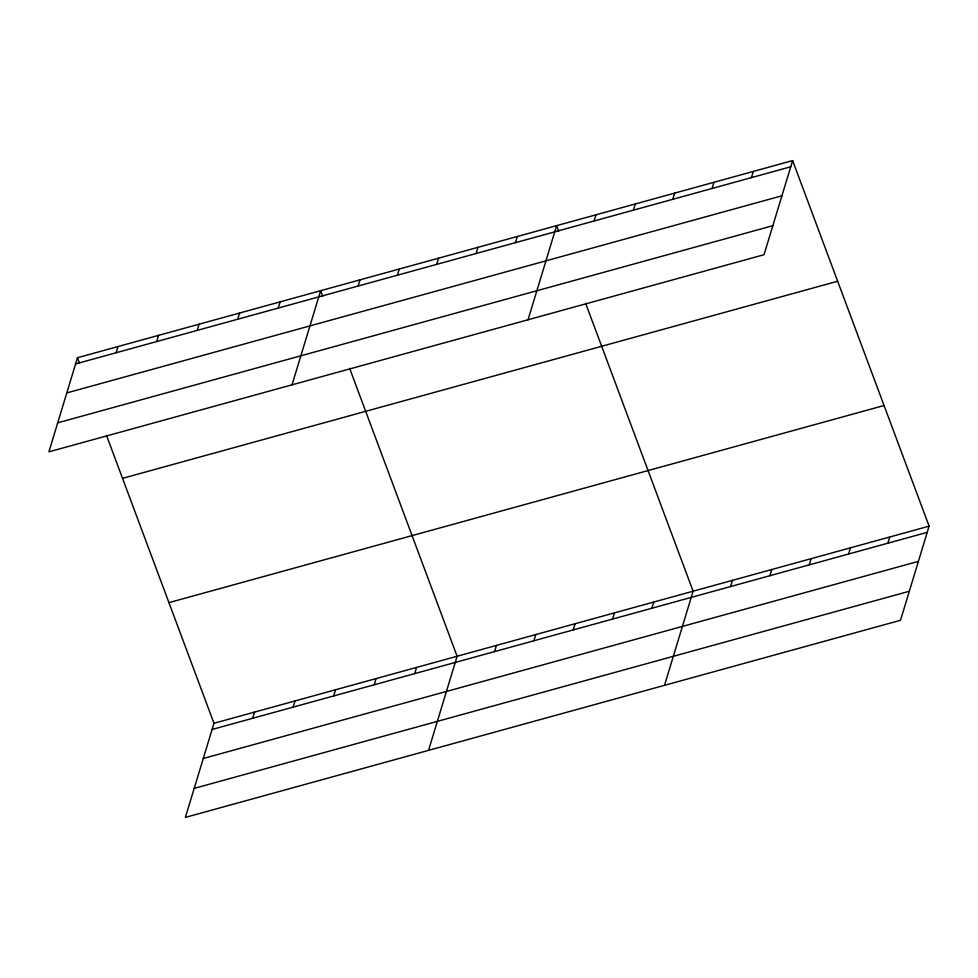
<?xml version="1.0" encoding="UTF-8"?>
<svg xmlns="http://www.w3.org/2000/svg" width="978" height="978" viewBox="0 0 978 978"><rect width="100%" height="100%" fill="white"/><g stroke="black" fill="none" stroke-linecap="round" stroke-linejoin="round"><path stroke-width="1.47" d="M77.494 357.716L48.9 451.848L764.026 254.72L792.62 160.6L77.494 357.716L79.573 363.266M116.137 352.74L118.02 346.554M156.663 341.566L158.546 335.381M197.189 330.393L199.072 324.207M237.715 319.231L239.598 313.033M278.241 308.058L280.111 301.872M292.043 384.819L320.637 290.698L322.716 296.248M106.492 435.369L213.974 723.28L185.38 817.4L900.506 620.284L929.1 526.152L792.62 160.6M358.095 286.041L359.977 279.855M252.617 718.304L254.5 712.106M397.423 275.197L399.305 269.011M293.143 707.131L295.026 700.945M436.75 264.366L438.633 258.168M333.669 695.957L335.54 689.771M476.09 253.522L477.973 247.324M374.183 684.783L376.065 678.598M515.418 242.678L517.301 236.493M414.709 673.622L416.591 667.436M528.034 319.769L556.629 225.649L558.707 231.187M428.523 750.383L457.117 656.262L349.635 368.351M594.086 220.991L595.969 214.805M494.562 651.605L496.445 645.419M633.414 210.148L635.297 203.962M533.902 640.761L535.785 634.575M672.754 199.304L674.624 193.118M573.23 629.918L575.113 623.732M712.082 188.461L713.964 182.275M612.558 619.086L614.441 612.888M751.41 177.629L753.292 171.431M651.898 608.243L653.781 602.045M664.514 685.333L693.109 591.213L585.626 303.302M730.554 586.555L732.436 580.37M769.894 575.712L771.776 569.526M809.222 564.868L811.104 558.683M848.562 554.025L850.432 547.839M887.89 543.181L889.772 536.995M75.612 363.914L790.75 166.786M66.797 392.924L781.923 195.796M57.714 422.826L772.84 225.698M122.531 478.352L837.657 281.236M168.937 602.644L884.063 405.515M213.974 723.28L929.1 526.152M212.092 729.466L927.217 532.35M203.277 758.488L918.403 561.36M194.194 788.39L909.32 591.262"/></g></svg>
